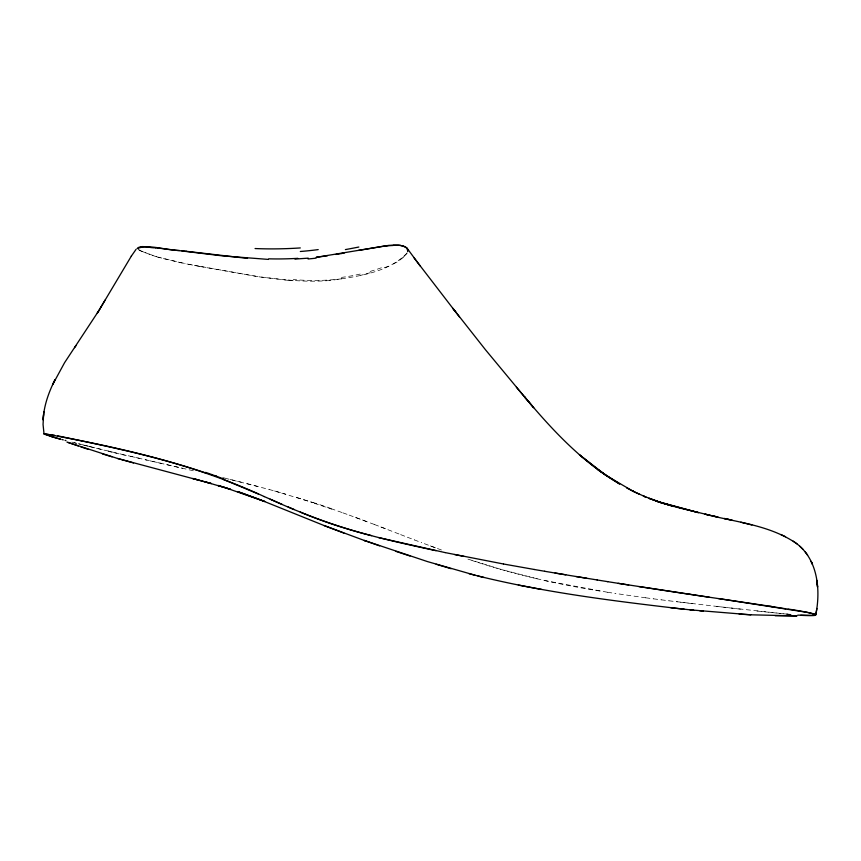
<?xml version="1.0" encoding="UTF-8"?>
<svg xmlns="http://www.w3.org/2000/svg" width="861" height="861" viewBox="0 0 861 861"><rect width="100%" height="100%" fill="white"/><g stroke="black" fill="none" stroke-linecap="round" stroke-linejoin="round"><path stroke-width="0.65" stroke-dasharray="4.3 3.23" d="M407.135 252.908C388.225 273.206 356.002 276.575 329.763 280.568M407.092 253.005L405.908 254.619M403.088 257.622L397.534 261.819L390.313 265.392M388.279 266.243L381.767 268.761M370.09 272.743L360.587 275.412M293.16 280.751L260.431 277.027L199.817 266.447M288.177 280.342L260.399 276.93M791.184 614.582L755.969 610.912M787.976 614.248L716.191 606.37M740.395 609.157L668.889 600.795M692.298 603.604L676.66 601.742M661.14 599.816L668.975 600.806M653.413 598.825L661.237 599.837M645.675 597.792L653.488 598.836M645.739 597.814L615.034 593.412M257.902 276.65L187.149 264.047L157.95 257.159M607.532 592.26L614.98 593.412M607.457 592.25L543.958 580.422M600.042 591.066C556.658 584.178 513.716 574.319 472 560.5M199.935 266.469L184.631 263.531M182.241 263.068L161.373 258.106M166.625 464.639L182.769 468.33M193.37 470.763L127.998 455.738M161.696 463.519L145.111 459.709M124.21 454.866L84.991 445.428A105.548 3.272 12.5 0 1 80.536 444.319L78.373 443.781M112.339 452.079L103.966 450.088M222.687 477.618L224.829 478.124M537.232 578.818L501.511 569.552L465.887 558.477M224.925 478.156L269.149 489.457M100.662 449.291L89.404 446.515M230.221 479.437L241.22 482.16M85.809 445.632L84.098 445.212M76.78 443.383L74.186 442.715M71.807 442.123L75.951 443.178M246.752 483.559L257.891 486.443M269.052 489.446L285.712 494.16M274.605 490.974L313.329 502.706M296.571 497.41L313.393 502.77M330.839 508.593L342.99 512.855M342.979 512.887L349.189 515.082M441.467 549.996L428.455 545.207M349.157 515.104L374.567 524.543M355.399 517.375L368.034 522.078M435.429 547.8L421.19 542.495M414.238 539.847L421.406 542.57M374.438 524.51L387.568 529.547M407.382 537.221L414.464 539.933M380.874 526.975L400.849 534.703M400.634 534.616L407.608 537.307M138.675 249.712L140.558 250.745A15.455 2.217 15.8 0 0 141.344 251.132L152.375 255.405A33.999 5.317 15.4 0 0 157.994 257.127M141.957 251.412L155.518 256.384A50.046 8.406 15.3 0 0 161.351 258.139M138.513 249.604L139.191 250.034A19.781 2.831 15.8 0 0 142.022 251.477M405.682 254.608A58.849 24.431 -9.3 0 1 402.819 257.6M381.38 267.782A341.139 285.26 65.9 0 1 369.692 271.57M360.232 274.046A251.853 214.281 71.3 0 1 341.408 277.414M329.785 280.535A340.472 286.778 87.7 0 1 288.209 280.008M312.704 502.34A206.468 22.526 22.7 0 1 330.28 508.227M139.837 458.439A84.744 1.216 13 0 1 124.845 454.952M90.513 446.741A110.714 3.057 12.7 0 1 77.103 443.404M341.742 278.813A323.338 272.571 86.6 0 1 293.224 279.524M126.298 455.577A131.227 2.863 12.9 0 1 109.412 451.616M314.276 503.287A207.673 21.6 22.5 0 1 331.668 509.152M790.258 614.334A120.056 5.058 7.9 0 1 786.631 614.001"/><path stroke-width="1.29" d="M407.716 251.175L407.135 248.323L403.561 246.02L398.417 245.181L388.892 245.353L316.31 257.299M98.703 310.843L64.564 362.707L52.672 384.598L55.104 379.54C48.754 392.121 43.836 405.757 43.136 419.942L43.577 414.658L43.061 424.516L44.019 433.847M43.545 414.894L44.019 411.687M816.885 608.458L815.754 614.851C820.781 590.334 818.025 559.532 796.393 543.431C769.583 524.952 735.735 522.196 704.998 514.168L717.999 517.084L713.242 516.008M105.15 300.037L101.2 306.677M99.887 308.873L131.464 255.911M101.307 306.505L97.315 313.156L99.994 308.701M131.324 256.126L136.092 249.313M76.112 345.487L74.552 347.65M358.456 250.422L387.03 245.611M341.494 253.511L344.335 253.005M341.462 253.532L335.812 254.469M327.384 255.792L316.353 257.278M308.227 258.149L294.968 259.086M393.423 245.191L400.268 245.32L405.563 247.032A15.778 6.21 -14.9 0 1 406.112 247.419L407.447 248.872L407.823 250.981M44.309 433.74C119.335 447.44 194.758 464.219 264.252 496.582M775.137 615.723L797.006 615.906L750.749 614.808L689.898 609.825M268.406 259.409L222.525 255.889L155.421 247.764M739.179 614.108L750.749 614.808M800.719 615.314C837.29 617.165 796.49 610.126 787.89 609.05M797.76 615.141L815.087 615.378A128.859 4.962 5.3 0 0 815.399 615.228L814.904 614.388A129.398 4.983 5.3 0 0 813.806 613.958L808.597 612.655A129.387 4.994 5.3 0 0 807.015 612.332L718.505 598.567M247.527 258.397L186.224 251.283M155.454 247.796C150.137 248.269 140.892 244.384 137.308 248.485M699.702 610.793L703.351 611.17M477.887 575.955C545.648 592.702 615.12 601.182 684.344 609.233M693.708 610.212L670.794 607.758M179.497 250.486C166.41 250.497 148.469 243.717 137.319 248.571M181.768 250.766L186.353 251.326M689.833 594.327L771.876 606.542M709.442 597.265L618.08 583.327M690.027 594.381L638.959 586.61M628.713 584.985L607.586 581.649M597.06 579.959L607.834 581.67M586.825 578.28L555.044 573.039M576.02 576.536L597.34 579.98M565.774 574.814L544.604 571.273M534.218 569.487L544.776 571.284M534.347 569.487L503.481 563.998M54.598 435.257L44.955 434.095L55.05 437.625A107.076 3.326 12.5 0 0 57.978 438.443L60.754 439.207M503.502 563.998L445.277 552.622M541.537 589.419L518.322 585.071M57.472 435.795C107.184 446.224 157.122 456.513 205.316 472.807M454.565 554.527L464.047 556.432M445.148 552.601L378.689 537.619M436.053 550.696C390.044 540.783 343.776 530.441 300.274 512.08M729.332 519.581L724.262 518.473L732.377 520.27M710.045 515.287L678.576 507.721L660.957 502.663L698.486 512.661L656.609 501.21L673.872 506.483L663.863 503.534M214.346 475.627L216.455 476.133M751.901 524.962L740.837 522.218M379.615 545.863L364.192 540.417L427.465 561.587L475.218 575.266M469.041 573.695L483.968 577.494M63.283 439.885L62.003 439.54M198.913 480.169L192.756 478.49L211.343 483.559L117.548 458.461L67.976 442.425M371.554 535.628C336.651 526.846 302.921 514.039 270.182 499.186M133.509 462.949L117.548 458.461M205.166 481.88L230.533 489.296L218.048 485.464L224.129 487.348M436.14 564.246L451.089 568.701M52.338 436.85L44.6 434.278M102.437 453.919L112.081 456.847M224.473 487.423L264.844 501.522L237.808 491.631L244.481 493.934M395.899 551.374L409.997 556.002M659.171 502.028L648.914 498.325L661.485 502.802L643.415 496.065L645.922 497.098L632.566 491.018L639.572 494.332M80.805 446.848L88.22 449.334M78.297 445.987L66.9 442.059M365.57 540.945L324.07 525.533L257.913 498.874M244.589 493.999L258.106 498.939M343.905 533.088L324.07 525.533M223.128 479.34L258.354 494.01M288.144 506.989L294.193 509.551M282.096 504.385L264.133 496.528M780.905 534.53L785.512 536.704M626.625 487.918L633.47 491.459L606.435 475.67L579.41 454.769L599.03 470.461L619.694 484.043C582.144 462.109 552.138 429.843 524.478 396.781L533.702 407.716L516.406 387.246M599.03 470.461L598.158 469.848L605.046 474.745M796.942 543.84L793.196 541.139M802.936 549.296L799.858 546.283M525.285 397.75L485.421 349.695L452.843 308.313L459.494 317.009M456.018 312.457L414.13 257.966M420.297 266.135L407.07 248.226M807.618 555.173L805.239 551.955M811.159 561.372L812.418 564.224L811.32 561.738M816.809 580.368L817.563 587.105L816.885 580.927M297.863 258.332A243.717 132.529 -18.1 0 1 268.772 258.827M318.204 249.604A226.368 128.364 -19.2 0 1 300.317 251.487M358.833 247.032A226.142 69.321 -13.4 0 1 345.39 249.593M386.826 245.891A60.345 19.082 -11.3 0 1 393.154 245.471M60.184 439.099A110.434 3.293 12.6 0 1 51.811 436.731M44.223 434.192A82.172 2.185 13.3 0 1 44.664 433.826M205.628 472.377A1777.352 878.198 -48.1 0 1 223.44 478.92M769.799 606.295A114.588 1.894 7.9 0 1 785.824 608.792M316.159 258.128A230.436 157.724 -24.4 0 1 308.055 258.978M300.306 247.936A280.363 140.106 -16.4 0 1 255.071 248.538M65.942 440.584A106.839 3.315 12.5 0 1 65.038 440.348"/></g></svg>
